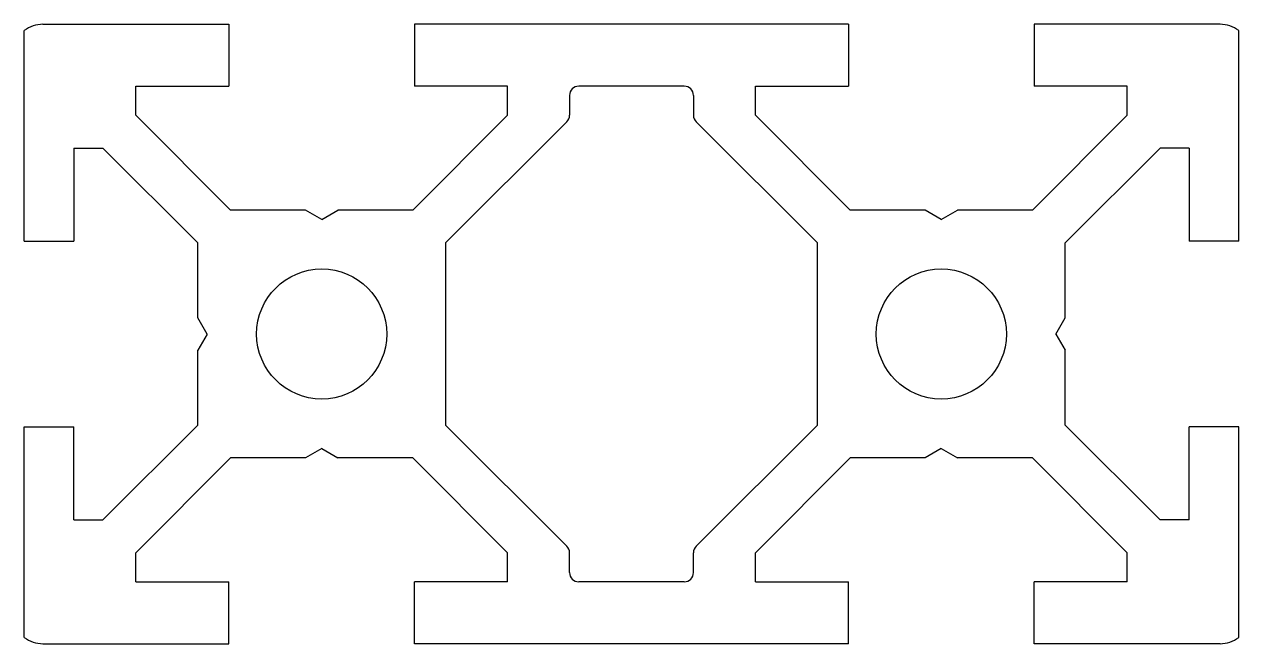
# Model space of a CAD drawing. Extents: x -19.6 to 19.6, y -10 to 10.
import ezdxf

# ---------------------------------------------------------------- set-up
doc = ezdxf.new("R2010")
doc.units = 0
doc.header["$MEASUREMENT"] = 0
doc.layers.get('0').update_dxf_attribs({"linetype": 'CONTINUOUS'})

msp = doc.modelspace()

# ---------------------------------------------------------------- linework, layer by layer
at = {"color": 7, "linetype": 'Continuous'}
for p, q in [((-19, 10), (-13, 10)), ((-13, 10), (-13, 8)), ((-7, 10), (-7, 8)), ((7, 10), (-7, 10)), ((7, 10), (7, 8)), ((13, 10), (13, 8)), ((19, 10), (13, 10)), ((-19.6, 3), (-19.6, 9.8)), ((19.6, 3), (19.6, 9.8)), ((-16, 7.061), (-16, 8)), ((-16, 8), (-13, 8)), ((-4, 8), (-7, 8)), ((-4, 7.061), (-4, 8)), ((1.7, 8), (-1.7, 8)), ((4, 8), (7, 8)), ((4, 7.061), (4, 8)), ((16, 8), (13, 8)), ((16, 7.061), (16, 8)), ((-2, 7.7), (-2, 7.064)), ((2, 7.7), (2, 7.064)), ((-16, 7.061), (-12.939, 4)), ((-4, 7.061), (-7.061, 4)), ((4, 7.061), (7.061, 4)), ((16, 7.061), (12.939, 4)), ((-2.088, 6.851), (-6, 2.939)), ((2.088, 6.851), (6, 2.939)), ((-18, 6), (-18, 3)), ((-18, 6), (-17.061, 6)), ((-17.061, 6), (-14, 2.939)), ((17.061, 6), (14, 2.939)), ((18, 6), (17.061, 6)), ((18, 6), (18, 3)), ((-10.52, 4), (-12.939, 4)), ((-10, 3.7), (-10.52, 4)), ((-10, 3.7), (-9.48, 4)), ((-7.061, 4), (-9.48, 4)), ((9.48, 4), (7.061, 4)), ((10, 3.7), (9.48, 4)), ((10, 3.7), (10.52, 4)), ((12.939, 4), (10.52, 4)), ((-19.6, 3), (-18, 3)), ((-14, 0.52), (-14, 2.939)), ((-6, 2.939), (-6, -2.939)), ((6, -2.939), (6, 2.939)), ((14, 0.52), (14, 2.939)), ((19.6, 3), (18, 3)), ((-13.7, 0), (-14, 0.52)), ((13.7, 0), (14, 0.52)), ((-13.7, 0), (-14, -0.52)), ((13.7, 0), (14, -0.52)), ((-14, -2.939), (-14, -0.52)), ((14, -2.939), (14, -0.52)), ((-19.6, -9.8), (-19.6, -3)), ((-19.6, -3), (-18, -3)), ((-18, -6), (-18, -3)), ((-17.061, -6), (-14, -2.939)), ((-2.088, -6.851), (-6, -2.939)), ((2.088, -6.851), (6, -2.939)), ((17.061, -6), (14, -2.939)), ((18, -6), (18, -3)), ((19.6, -3), (18, -3)), ((19.6, -9.8), (19.6, -3)), ((-10, -3.7), (-10.52, -4)), ((-10, -3.7), (-9.48, -4)), ((10, -3.7), (9.48, -4)), ((10, -3.7), (10.52, -4)), ((-16, -7.061), (-12.939, -4)), ((-10.52, -4), (-12.939, -4)), ((-7.061, -4), (-9.48, -4)), ((-4, -7.061), (-7.061, -4)), ((4, -7.061), (7.061, -4)), ((9.48, -4), (7.061, -4)), ((12.939, -4), (10.52, -4)), ((16, -7.061), (12.939, -4)), ((-18, -6), (-17.061, -6)), ((18, -6), (17.061, -6)), ((-16, -8), (-16, -7.061)), ((-4, -8), (-4, -7.061)), ((-2, -7.7), (-2, -7.064)), ((2, -7.7), (2, -7.064)), ((4, -8), (4, -7.061)), ((16, -8), (16, -7.061)), ((-16, -8), (-13, -8)), ((-13, -10), (-13, -8)), ((-7, -10), (-7, -8)), ((-4, -8), (-7, -8)), ((1.7, -8), (-1.7, -8)), ((4, -8), (7, -8)), ((7, -10), (7, -8)), ((13, -10), (13, -8)), ((16, -8), (13, -8)), ((-19, -10), (-13, -10)), ((7, -10), (-7, -10)), ((19, -10), (13, -10))]:
    msp.add_line(p, q, dxfattribs=at)
for centre in [(-10, 0), (10, 0)]:
    msp.add_circle(centre, 2.1, dxfattribs=at)
for centre, radius, start, end in [((-19, 9), 1, 90, 126.8699), ((19, 9), 1, 53.1301, 90), ((-1.7, 7.7), 0.3, 90, 180), ((1.7, 7.7), 0.3, 360, 90), ((-2.3, 7.064), 0.3, 315, 0), ((2.3, 7.064), 0.3, 180, 225), ((-2.3, -7.064), 0.3, 360, 45.0002), ((2.3, -7.064), 0.3, 134.9998, 180), ((-1.7, -7.7), 0.3, 180, 270), ((1.7, -7.7), 0.3, 270, 0), ((-19, -9), 1, 233.1301, 270), ((19, -9), 1, 270, 306.8699)]:
    msp.add_arc(centre, radius, start, end, dxfattribs=at)

doc.saveas('drawing.dxf')
